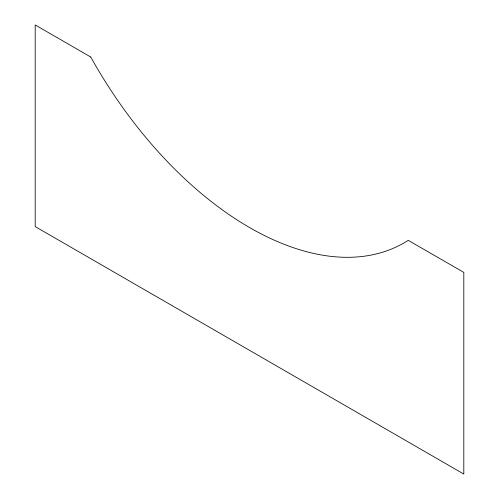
<?xml version="1.0" encoding="UTF-8"?>
<svg xmlns="http://www.w3.org/2000/svg" width="499" height="499" viewBox="0 0 499 499"><rect width="100%" height="100%" fill="white"/><g stroke="black" fill="none" stroke-linecap="round" stroke-linejoin="round"><path stroke-width="0.75" d="M90.749 57.029L35.192 24.95L35.192 226.59L463.808 474.05L463.808 272.41L408.251 240.331A309.318 178.586 60 0 1 90.749 57.029"/></g></svg>
